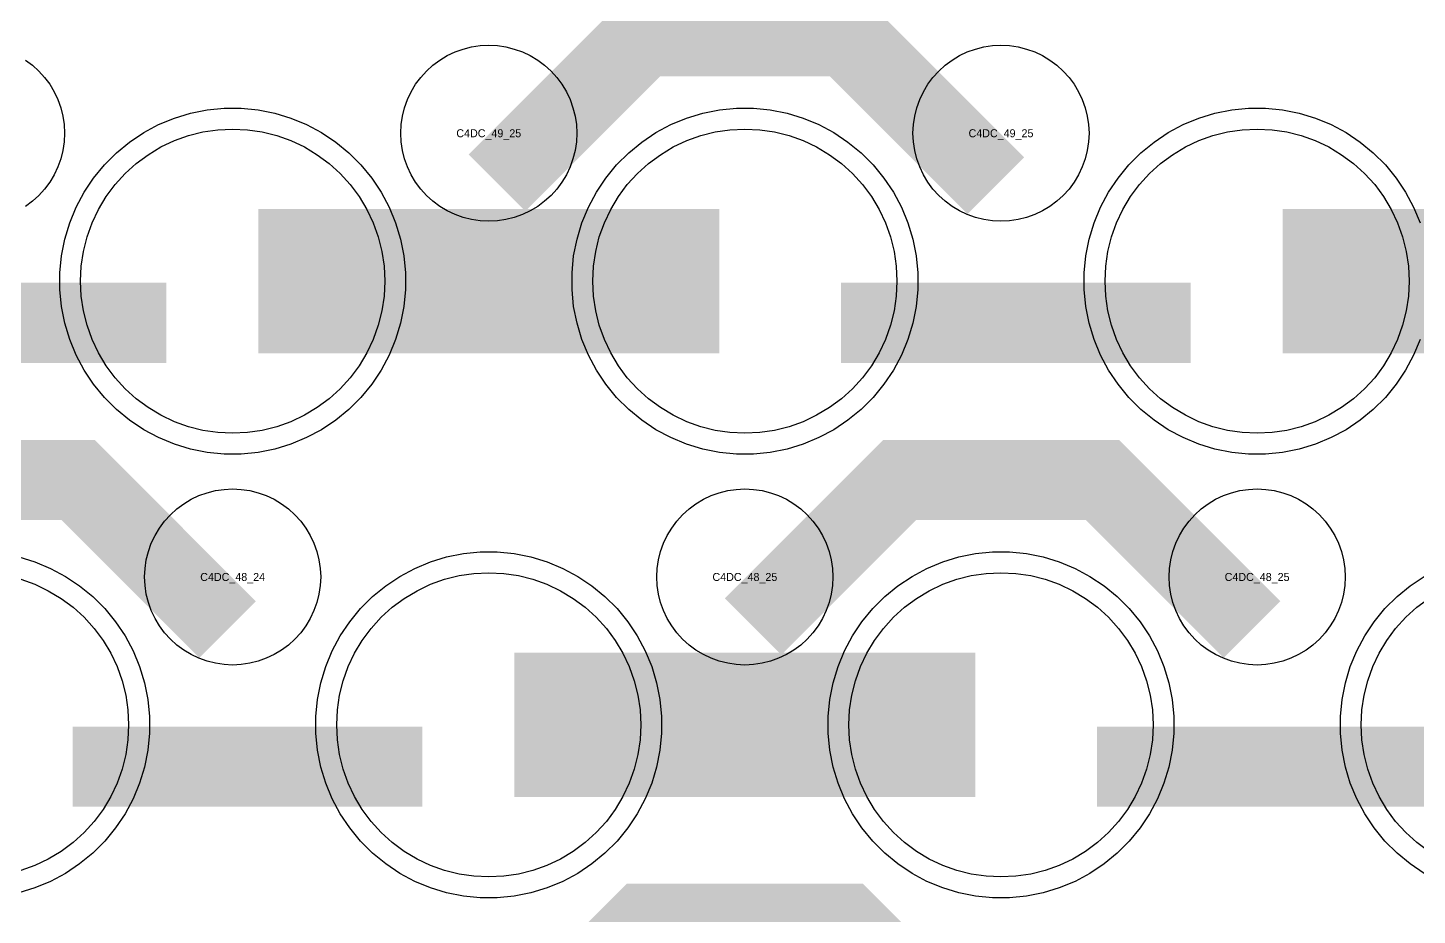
# Model space of a CAD drawing. Extents: x -11880 to 11880, y -14992 to 14992.
# Drawn here: x -4144 to -3710, y -8247.9 to -7970.8 of the extents above; entities that cross this region are included whole.
import ezdxf
from ezdxf.enums import TextEntityAlignment as Align

# ---------------------------------------------------------------- set-up
doc = ezdxf.new("R2010")
doc.units = 0
doc.header["$MEASUREMENT"] = 0
for name, color, linetype in [('GDS_775_DT_237', 138, 'CONTINUOUS'), ('RDL1_FS', 34, 'CONTINUOUS'), ('RDL_BS', 160, 'CONTINUOUS')]:
    doc.layers.add(name, color=color, linetype=linetype)

msp = doc.modelspace()

# ---------------------------------------------------------------- linework, layer by layer
at = {"layer": 'RDL1_FS'}
for points in [[(-4080, -8097.434), (-4084.657, -8097.205), (-4089.268, -8096.521), (-4093.791, -8095.389), (-4098.181, -8093.817), (-4102.395, -8091.825), (-4106.395, -8089.427), (-4110.14, -8086.649), (-4113.594, -8083.519), (-4116.724, -8080.065), (-4119.502, -8076.32), (-4121.9, -8072.32), (-4123.892, -8068.106), (-4125.464, -8063.716), (-4126.596, -8059.193), (-4127.28, -8054.582), (-4127.509, -8049.925), (-4127.28, -8045.268), (-4126.596, -8040.657), (-4125.464, -8036.134), (-4123.892, -8031.744), (-4121.9, -8027.53), (-4119.502, -8023.53), (-4116.724, -8019.785), (-4113.594, -8016.331), (-4110.14, -8013.201), (-4106.395, -8010.423), (-4102.395, -8008.025), (-4098.181, -8006.033), (-4093.791, -8004.461), (-4089.268, -8003.329), (-4084.657, -8002.645), (-4080, -8002.416), (-4075.343, -8002.645), (-4070.732, -8003.329), (-4066.209, -8004.461), (-4061.819, -8006.033), (-4057.605, -8008.025), (-4053.605, -8010.423), (-4049.86, -8013.201), (-4046.406, -8016.331), (-4043.276, -8019.785), (-4040.498, -8023.53), (-4038.1, -8027.53), (-4036.108, -8031.744), (-4034.536, -8036.134), (-4033.404, -8040.657), (-4032.72, -8045.268), (-4032.491, -8049.925), (-4032.72, -8054.582), (-4033.404, -8059.193), (-4034.536, -8063.716), (-4036.108, -8068.106), (-4038.1, -8072.32), (-4040.498, -8076.32), (-4043.276, -8080.065), (-4046.406, -8083.519), (-4049.86, -8086.649), (-4053.605, -8089.427), (-4057.605, -8091.825), (-4061.819, -8093.817), (-4066.209, -8095.389), (-4070.732, -8096.521), (-4075.343, -8097.205)], [(-3920, -8097.434), (-3924.657, -8097.205), (-3929.268, -8096.521), (-3933.791, -8095.389), (-3938.181, -8093.817), (-3942.395, -8091.825), (-3946.395, -8089.427), (-3950.14, -8086.649), (-3953.594, -8083.519), (-3956.724, -8080.065), (-3959.502, -8076.32), (-3961.9, -8072.32), (-3963.892, -8068.106), (-3965.464, -8063.716), (-3966.596, -8059.193), (-3967.28, -8054.582), (-3967.509, -8049.925), (-3967.28, -8045.268), (-3966.596, -8040.657), (-3965.464, -8036.134), (-3963.892, -8031.744), (-3961.9, -8027.53), (-3959.502, -8023.53), (-3956.724, -8019.785), (-3953.594, -8016.331), (-3950.14, -8013.201), (-3946.395, -8010.423), (-3942.395, -8008.025), (-3938.181, -8006.033), (-3933.791, -8004.461), (-3929.268, -8003.329), (-3924.657, -8002.645), (-3920, -8002.416), (-3915.343, -8002.645), (-3910.732, -8003.329), (-3906.209, -8004.461), (-3901.819, -8006.033), (-3897.605, -8008.025), (-3893.605, -8010.423), (-3889.86, -8013.201), (-3886.406, -8016.331), (-3883.276, -8019.785), (-3880.498, -8023.53), (-3878.1, -8027.53), (-3876.108, -8031.744), (-3874.536, -8036.134), (-3873.404, -8040.657), (-3872.72, -8045.268), (-3872.491, -8049.925), (-3872.72, -8054.582), (-3873.404, -8059.193), (-3874.536, -8063.716), (-3876.108, -8068.106), (-3878.1, -8072.32), (-3880.498, -8076.32), (-3883.276, -8080.065), (-3886.406, -8083.519), (-3889.86, -8086.649), (-3893.605, -8089.427), (-3897.605, -8091.825), (-3901.819, -8093.817), (-3906.209, -8095.389), (-3910.732, -8096.521), (-3915.343, -8097.205)], [(-3760, -8097.434), (-3764.657, -8097.205), (-3769.268, -8096.521), (-3773.791, -8095.389), (-3778.181, -8093.817), (-3782.395, -8091.825), (-3786.395, -8089.427), (-3790.14, -8086.649), (-3793.594, -8083.519), (-3796.724, -8080.065), (-3799.502, -8076.32), (-3801.9, -8072.32), (-3803.892, -8068.106), (-3805.464, -8063.716), (-3806.596, -8059.193), (-3807.28, -8054.582), (-3807.509, -8049.925), (-3807.28, -8045.268), (-3806.596, -8040.657), (-3805.464, -8036.134), (-3803.892, -8031.744), (-3801.9, -8027.53), (-3799.502, -8023.53), (-3796.724, -8019.785), (-3793.594, -8016.331), (-3790.14, -8013.201), (-3786.395, -8010.423), (-3782.395, -8008.025), (-3778.181, -8006.033), (-3773.791, -8004.461), (-3769.268, -8003.329), (-3764.657, -8002.645), (-3760, -8002.416), (-3755.343, -8002.645), (-3750.732, -8003.329), (-3746.209, -8004.461), (-3741.819, -8006.033), (-3737.605, -8008.025), (-3733.605, -8010.423), (-3729.86, -8013.201), (-3726.406, -8016.331), (-3723.276, -8019.785), (-3720.498, -8023.53), (-3718.1, -8027.53), (-3716.108, -8031.744), (-3714.536, -8036.134), (-3713.404, -8040.657), (-3712.72, -8045.268), (-3712.491, -8049.925), (-3712.72, -8054.582), (-3713.404, -8059.193), (-3714.536, -8063.716), (-3716.108, -8068.106), (-3718.1, -8072.32), (-3720.498, -8076.32), (-3723.276, -8080.065), (-3726.406, -8083.519), (-3729.86, -8086.649), (-3733.605, -8089.427), (-3737.605, -8091.825), (-3741.819, -8093.817), (-3746.209, -8095.389), (-3750.732, -8096.521), (-3755.343, -8097.205)]]:
    msp.add_lwpolyline(points, close=True, dxfattribs=at)
for points in [[(-4071.998, -8049.925, 45, 45, 0), (-3999.998, -8049.925, 45, 45, 0)], [(-3999.998, -8049.925, 45, 45, 0), (-3927.998, -8049.925, 45, 45, 0)], [(-3751.998, -8049.925, 45, 45, 0), (-3679.998, -8049.925, 45, 45, 0)]]:
    msp.add_lwpolyline(points, format="xyseb", dxfattribs=at)
at = {"layer": 'RDL1_FS', "color": 240, "true_color": 0xed1f24}
for points in [[(-4000, -8235.999), (-4004.657, -8235.77), (-4009.268, -8235.086), (-4013.791, -8233.954), (-4018.181, -8232.382), (-4022.395, -8230.39), (-4026.395, -8227.992), (-4030.14, -8225.214), (-4033.594, -8222.084), (-4036.724, -8218.63), (-4039.502, -8214.885), (-4041.9, -8210.885), (-4043.892, -8206.671), (-4045.464, -8202.281), (-4046.596, -8197.758), (-4047.28, -8193.147), (-4047.509, -8188.49), (-4047.28, -8183.833), (-4046.596, -8179.222), (-4045.464, -8174.699), (-4043.892, -8170.309), (-4041.9, -8166.095), (-4039.502, -8162.095), (-4036.724, -8158.35), (-4033.594, -8154.896), (-4030.14, -8151.766), (-4026.395, -8148.988), (-4022.395, -8146.59), (-4018.181, -8144.598), (-4013.791, -8143.026), (-4009.268, -8141.894), (-4004.657, -8141.21), (-4000, -8140.981), (-3995.343, -8141.21), (-3990.732, -8141.894), (-3986.209, -8143.026), (-3981.819, -8144.598), (-3977.605, -8146.59), (-3973.605, -8148.988), (-3969.86, -8151.766), (-3966.406, -8154.896), (-3963.276, -8158.35), (-3960.498, -8162.095), (-3958.1, -8166.095), (-3956.108, -8170.309), (-3954.536, -8174.699), (-3953.404, -8179.222), (-3952.72, -8183.833), (-3952.491, -8188.49), (-3952.72, -8193.147), (-3953.404, -8197.758), (-3954.536, -8202.281), (-3956.108, -8206.671), (-3958.1, -8210.885), (-3960.498, -8214.885), (-3963.276, -8218.63), (-3966.406, -8222.084), (-3969.86, -8225.214), (-3973.605, -8227.992), (-3977.605, -8230.39), (-3981.819, -8232.382), (-3986.209, -8233.954), (-3990.732, -8235.086), (-3995.343, -8235.77)], [(-3840, -8235.999), (-3844.657, -8235.77), (-3849.268, -8235.086), (-3853.791, -8233.954), (-3858.181, -8232.382), (-3862.395, -8230.39), (-3866.395, -8227.992), (-3870.14, -8225.214), (-3873.594, -8222.084), (-3876.724, -8218.63), (-3879.502, -8214.885), (-3881.9, -8210.885), (-3883.892, -8206.671), (-3885.464, -8202.281), (-3886.596, -8197.758), (-3887.28, -8193.147), (-3887.509, -8188.49), (-3887.28, -8183.833), (-3886.596, -8179.222), (-3885.464, -8174.699), (-3883.892, -8170.309), (-3881.9, -8166.095), (-3879.502, -8162.095), (-3876.724, -8158.35), (-3873.594, -8154.896), (-3870.14, -8151.766), (-3866.395, -8148.988), (-3862.395, -8146.59), (-3858.181, -8144.598), (-3853.791, -8143.026), (-3849.268, -8141.894), (-3844.657, -8141.21), (-3840, -8140.981), (-3835.343, -8141.21), (-3830.732, -8141.894), (-3826.209, -8143.026), (-3821.819, -8144.598), (-3817.605, -8146.59), (-3813.605, -8148.988), (-3809.86, -8151.766), (-3806.406, -8154.896), (-3803.276, -8158.35), (-3800.498, -8162.095), (-3798.1, -8166.095), (-3796.108, -8170.309), (-3794.536, -8174.699), (-3793.404, -8179.222), (-3792.72, -8183.833), (-3792.491, -8188.49), (-3792.72, -8193.147), (-3793.404, -8197.758), (-3794.536, -8202.281), (-3796.108, -8206.671), (-3798.1, -8210.885), (-3800.498, -8214.885), (-3803.276, -8218.63), (-3806.406, -8222.084), (-3809.86, -8225.214), (-3813.605, -8227.992), (-3817.605, -8230.39), (-3821.819, -8232.382), (-3826.209, -8233.954), (-3830.732, -8235.086), (-3835.343, -8235.77)]]:
    msp.add_lwpolyline(points, close=True, dxfattribs=at)
for points in [[(-4146.209, -8143.026), (-4141.819, -8144.598), (-4137.605, -8146.59), (-4133.605, -8148.988), (-4129.86, -8151.766), (-4126.406, -8154.896), (-4123.276, -8158.35), (-4120.498, -8162.095), (-4118.1, -8166.095), (-4116.108, -8170.309), (-4114.536, -8174.699), (-4113.404, -8179.222), (-4112.72, -8183.833), (-4112.491, -8188.49), (-4112.72, -8193.147), (-4113.404, -8197.758), (-4114.536, -8202.281), (-4116.108, -8206.671), (-4118.1, -8210.885), (-4120.498, -8214.885), (-4123.276, -8218.63), (-4126.406, -8222.084), (-4129.86, -8225.214), (-4133.605, -8227.992), (-4137.605, -8230.39), (-4141.819, -8232.382), (-4146.209, -8233.954)], [(-3706.395, -8227.992), (-3710.14, -8225.214), (-3713.594, -8222.084), (-3716.724, -8218.63), (-3719.502, -8214.885), (-3721.9, -8210.885), (-3723.892, -8206.671), (-3725.464, -8202.281), (-3726.596, -8197.758), (-3727.28, -8193.147), (-3727.509, -8188.49), (-3727.28, -8183.833), (-3726.596, -8179.222), (-3725.464, -8174.699), (-3723.892, -8170.309), (-3721.9, -8166.095), (-3719.502, -8162.095), (-3716.724, -8158.35), (-3713.594, -8154.896), (-3710.14, -8151.766), (-3706.395, -8148.988)]]:
    msp.add_lwpolyline(points, dxfattribs=at)
for points in [[(-3991.998, -8188.49, 45, 45, 0), (-3919.998, -8188.49, 45, 45, 0)], [(-3919.998, -8188.49, 45, 45, 0), (-3847.998, -8188.49, 45, 45, 0)]]:
    msp.add_lwpolyline(points, format="xyseb", dxfattribs=at)
at = {"layer": 'RDL_BS'}
for points in [[(-3997.438, -8019.239, 25, 25, 0), (-3951.623, -7973.424, 25, 25, 0), (-3918.07, -7973.424, 25, 25, 0)], [(-3841.599, -8020.138, 25, 25, 0), (-3888.313, -7973.424, 25, 25, 0), (-3918.071, -7973.424, 25, 25, 0)], [(-4209.984, -8062.938, 25, 25, 0), (-4100.719, -8062.938, 25, 25, 0)], [(-3889.984, -8062.938, 25, 25, 0), (-3780.719, -8062.938, 25, 25, 0)], [(-4081.599, -8158.703, 25, 25, 0), (-4128.313, -8111.989, 25, 25, 0), (-4158.071, -8111.989, 25, 25, 0)], [(-3917.438, -8157.804, 25, 25, 0), (-3871.623, -8111.989, 25, 25, 0), (-3838.07, -8111.989, 25, 25, 0)], [(-3761.599, -8158.703, 25, 25, 0), (-3808.313, -8111.989, 25, 25, 0), (-3838.071, -8111.989, 25, 25, 0)], [(-3997.438, -8296.369, 25, 25, 0), (-3951.623, -8250.554, 25, 25, 0), (-3918.07, -8250.554, 25, 25, 0)], [(-3841.599, -8297.268, 25, 25, 0), (-3888.313, -8250.554, 25, 25, 0), (-3918.071, -8250.554, 25, 25, 0)]]:
    msp.add_lwpolyline(points, format="xyseb", dxfattribs=at)
for points in [[(-4000, -8031.231), (-4002.693, -8031.099), (-4005.365, -8030.703), (-4007.984, -8030.046), (-4010.519, -8029.139), (-4012.956, -8027.987), (-4015.28, -8026.594), (-4017.443, -8024.991), (-4019.442, -8023.179), (-4021.254, -8021.18), (-4022.857, -8019.017), (-4024.25, -8016.693), (-4025.402, -8014.256), (-4026.309, -8011.721), (-4026.966, -8009.102), (-4027.362, -8006.43), (-4027.494, -8003.737), (-4027.362, -8001.044), (-4026.966, -7998.372), (-4026.309, -7995.753), (-4025.402, -7993.218), (-4024.25, -7990.781), (-4022.857, -7988.457), (-4021.254, -7986.294), (-4019.442, -7984.295), (-4017.443, -7982.483), (-4015.28, -7980.88), (-4012.956, -7979.487), (-4010.519, -7978.335), (-4007.984, -7977.428), (-4005.365, -7976.771), (-4002.693, -7976.375), (-4000, -7976.243), (-3997.307, -7976.375), (-3994.635, -7976.771), (-3992.016, -7977.428), (-3989.481, -7978.335), (-3987.044, -7979.487), (-3984.72, -7980.88), (-3982.557, -7982.483), (-3980.558, -7984.295), (-3978.746, -7986.294), (-3977.143, -7988.457), (-3975.75, -7990.781), (-3974.598, -7993.218), (-3973.691, -7995.753), (-3973.034, -7998.372), (-3972.638, -8001.044), (-3972.506, -8003.737), (-3972.638, -8006.43), (-3973.034, -8009.102), (-3973.691, -8011.721), (-3974.598, -8014.256), (-3975.75, -8016.693), (-3977.143, -8019.017), (-3978.746, -8021.18), (-3980.558, -8023.179), (-3982.557, -8024.991), (-3984.72, -8026.594), (-3987.044, -8027.987), (-3989.481, -8029.139), (-3992.016, -8030.046), (-3994.635, -8030.703), (-3997.307, -8031.099)], [(-3840, -8031.231), (-3842.693, -8031.099), (-3845.365, -8030.703), (-3847.984, -8030.046), (-3850.519, -8029.139), (-3852.956, -8027.987), (-3855.28, -8026.594), (-3857.443, -8024.991), (-3859.442, -8023.179), (-3861.254, -8021.18), (-3862.857, -8019.017), (-3864.25, -8016.693), (-3865.402, -8014.256), (-3866.309, -8011.721), (-3866.966, -8009.102), (-3867.362, -8006.43), (-3867.494, -8003.737), (-3867.362, -8001.044), (-3866.966, -7998.372), (-3866.309, -7995.753), (-3865.402, -7993.218), (-3864.25, -7990.781), (-3862.857, -7988.457), (-3861.254, -7986.294), (-3859.442, -7984.295), (-3857.443, -7982.483), (-3855.28, -7980.88), (-3852.956, -7979.487), (-3850.519, -7978.335), (-3847.984, -7977.428), (-3845.365, -7976.771), (-3842.693, -7976.375), (-3840, -7976.243), (-3837.307, -7976.375), (-3834.635, -7976.771), (-3832.016, -7977.428), (-3829.481, -7978.335), (-3827.044, -7979.487), (-3824.72, -7980.88), (-3822.557, -7982.483), (-3820.558, -7984.295), (-3818.746, -7986.294), (-3817.143, -7988.457), (-3815.75, -7990.781), (-3814.598, -7993.218), (-3813.691, -7995.753), (-3813.034, -7998.372), (-3812.638, -8001.044), (-3812.506, -8003.737), (-3812.638, -8006.43), (-3813.034, -8009.102), (-3813.691, -8011.721), (-3814.598, -8014.256), (-3815.75, -8016.693), (-3817.143, -8019.017), (-3818.746, -8021.18), (-3820.558, -8023.179), (-3822.557, -8024.991), (-3824.72, -8026.594), (-3827.044, -8027.987), (-3829.481, -8029.139), (-3832.016, -8030.046), (-3834.635, -8030.703), (-3837.307, -8031.099)], [(-4082.644, -8103.925), (-4087.938, -8103.408), (-4093.165, -8102.362), (-4098.205, -8100.831), (-4103.115, -8098.8), (-4107.777, -8096.308), (-4112.191, -8093.361), (-4116.292, -8089.999), (-4120.074, -8086.217), (-4123.436, -8082.116), (-4126.383, -8077.702), (-4128.875, -8073.04), (-4130.906, -8068.13), (-4132.437, -8063.09), (-4133.483, -8057.863), (-4134, -8052.569), (-4134, -8047.281), (-4133.483, -8041.987), (-4132.437, -8036.76), (-4130.906, -8031.72), (-4128.875, -8026.81), (-4126.383, -8022.148), (-4123.436, -8017.734), (-4120.074, -8013.633), (-4116.292, -8009.851), (-4112.191, -8006.489), (-4107.777, -8003.542), (-4103.115, -8001.05), (-4098.205, -7999.019), (-4093.165, -7997.488), (-4087.938, -7996.442), (-4082.644, -7995.925), (-4077.356, -7995.925), (-4072.062, -7996.442), (-4066.835, -7997.488), (-4061.795, -7999.019), (-4056.885, -8001.05), (-4052.223, -8003.542), (-4047.809, -8006.489), (-4043.708, -8009.851), (-4039.926, -8013.633), (-4036.564, -8017.734), (-4033.617, -8022.148), (-4031.125, -8026.81), (-4029.094, -8031.72), (-4027.563, -8036.76), (-4026.517, -8041.987), (-4026, -8047.281), (-4026, -8052.569), (-4026.517, -8057.863), (-4027.563, -8063.09), (-4029.094, -8068.13), (-4031.125, -8073.04), (-4033.617, -8077.702), (-4036.564, -8082.116), (-4039.926, -8086.217), (-4043.708, -8089.999), (-4047.809, -8093.361), (-4052.223, -8096.308), (-4056.885, -8098.8), (-4061.795, -8100.831), (-4066.835, -8102.362), (-4072.062, -8103.408), (-4077.356, -8103.925)], [(-3922.644, -8103.925), (-3927.938, -8103.408), (-3933.165, -8102.362), (-3938.205, -8100.831), (-3943.115, -8098.8), (-3947.777, -8096.308), (-3952.191, -8093.361), (-3956.292, -8089.999), (-3960.074, -8086.217), (-3963.436, -8082.116), (-3966.383, -8077.702), (-3968.875, -8073.04), (-3970.906, -8068.13), (-3972.437, -8063.09), (-3973.483, -8057.863), (-3974, -8052.569), (-3974, -8047.281), (-3973.483, -8041.987), (-3972.437, -8036.76), (-3970.906, -8031.72), (-3968.875, -8026.81), (-3966.383, -8022.148), (-3963.436, -8017.734), (-3960.074, -8013.633), (-3956.292, -8009.851), (-3952.191, -8006.489), (-3947.777, -8003.542), (-3943.115, -8001.05), (-3938.205, -7999.019), (-3933.165, -7997.488), (-3927.938, -7996.442), (-3922.644, -7995.925), (-3917.356, -7995.925), (-3912.062, -7996.442), (-3906.835, -7997.488), (-3901.795, -7999.019), (-3896.885, -8001.05), (-3892.223, -8003.542), (-3887.809, -8006.489), (-3883.708, -8009.851), (-3879.926, -8013.633), (-3876.564, -8017.734), (-3873.617, -8022.148), (-3871.125, -8026.81), (-3869.094, -8031.72), (-3867.563, -8036.76), (-3866.517, -8041.987), (-3866, -8047.281), (-3866, -8052.569), (-3866.517, -8057.863), (-3867.563, -8063.09), (-3869.094, -8068.13), (-3871.125, -8073.04), (-3873.617, -8077.702), (-3876.564, -8082.116), (-3879.926, -8086.217), (-3883.708, -8089.999), (-3887.809, -8093.361), (-3892.223, -8096.308), (-3896.885, -8098.8), (-3901.795, -8100.831), (-3906.835, -8102.362), (-3912.062, -8103.408), (-3917.356, -8103.925)], [(-4080, -8169.796), (-4082.693, -8169.664), (-4085.365, -8169.268), (-4087.984, -8168.611), (-4090.519, -8167.704), (-4092.956, -8166.552), (-4095.28, -8165.159), (-4097.443, -8163.556), (-4099.442, -8161.744), (-4101.254, -8159.745), (-4102.857, -8157.582), (-4104.25, -8155.258), (-4105.402, -8152.821), (-4106.309, -8150.286), (-4106.966, -8147.667), (-4107.362, -8144.995), (-4107.494, -8142.302), (-4107.362, -8139.609), (-4106.966, -8136.937), (-4106.309, -8134.318), (-4105.402, -8131.783), (-4104.25, -8129.346), (-4102.857, -8127.022), (-4101.254, -8124.859), (-4099.442, -8122.86), (-4097.443, -8121.048), (-4095.28, -8119.445), (-4092.956, -8118.052), (-4090.519, -8116.9), (-4087.984, -8115.993), (-4085.365, -8115.336), (-4082.693, -8114.94), (-4080, -8114.808), (-4077.307, -8114.94), (-4074.635, -8115.336), (-4072.016, -8115.993), (-4069.481, -8116.9), (-4067.044, -8118.052), (-4064.72, -8119.445), (-4062.557, -8121.048), (-4060.558, -8122.86), (-4058.746, -8124.859), (-4057.143, -8127.022), (-4055.75, -8129.346), (-4054.598, -8131.783), (-4053.691, -8134.318), (-4053.034, -8136.937), (-4052.638, -8139.609), (-4052.506, -8142.302), (-4052.638, -8144.995), (-4053.034, -8147.667), (-4053.691, -8150.286), (-4054.598, -8152.821), (-4055.75, -8155.258), (-4057.143, -8157.582), (-4058.746, -8159.745), (-4060.558, -8161.744), (-4062.557, -8163.556), (-4064.72, -8165.159), (-4067.044, -8166.552), (-4069.481, -8167.704), (-4072.016, -8168.611), (-4074.635, -8169.268), (-4077.307, -8169.664)], [(-3920, -8169.796), (-3922.693, -8169.664), (-3925.365, -8169.268), (-3927.984, -8168.611), (-3930.519, -8167.704), (-3932.956, -8166.552), (-3935.28, -8165.159), (-3937.443, -8163.556), (-3939.442, -8161.744), (-3941.254, -8159.745), (-3942.857, -8157.582), (-3944.25, -8155.258), (-3945.402, -8152.821), (-3946.309, -8150.286), (-3946.966, -8147.667), (-3947.362, -8144.995), (-3947.494, -8142.302), (-3947.362, -8139.609), (-3946.966, -8136.937), (-3946.309, -8134.318), (-3945.402, -8131.783), (-3944.25, -8129.346), (-3942.857, -8127.022), (-3941.254, -8124.859), (-3939.442, -8122.86), (-3937.443, -8121.048), (-3935.28, -8119.445), (-3932.956, -8118.052), (-3930.519, -8116.9), (-3927.984, -8115.993), (-3925.365, -8115.336), (-3922.693, -8114.94), (-3920, -8114.808), (-3917.307, -8114.94), (-3914.635, -8115.336), (-3912.016, -8115.993), (-3909.481, -8116.9), (-3907.044, -8118.052), (-3904.72, -8119.445), (-3902.557, -8121.048), (-3900.558, -8122.86), (-3898.746, -8124.859), (-3897.143, -8127.022), (-3895.75, -8129.346), (-3894.598, -8131.783), (-3893.691, -8134.318), (-3893.034, -8136.937), (-3892.638, -8139.609), (-3892.506, -8142.302), (-3892.638, -8144.995), (-3893.034, -8147.667), (-3893.691, -8150.286), (-3894.598, -8152.821), (-3895.75, -8155.258), (-3897.143, -8157.582), (-3898.746, -8159.745), (-3900.558, -8161.744), (-3902.557, -8163.556), (-3904.72, -8165.159), (-3907.044, -8166.552), (-3909.481, -8167.704), (-3912.016, -8168.611), (-3914.635, -8169.268), (-3917.307, -8169.664)], [(-3760, -8169.796), (-3762.693, -8169.664), (-3765.365, -8169.268), (-3767.984, -8168.611), (-3770.519, -8167.704), (-3772.956, -8166.552), (-3775.28, -8165.159), (-3777.443, -8163.556), (-3779.442, -8161.744), (-3781.254, -8159.745), (-3782.857, -8157.582), (-3784.25, -8155.258), (-3785.402, -8152.821), (-3786.309, -8150.286), (-3786.966, -8147.667), (-3787.362, -8144.995), (-3787.494, -8142.302), (-3787.362, -8139.609), (-3786.966, -8136.937), (-3786.309, -8134.318), (-3785.402, -8131.783), (-3784.25, -8129.346), (-3782.857, -8127.022), (-3781.254, -8124.859), (-3779.442, -8122.86), (-3777.443, -8121.048), (-3775.28, -8119.445), (-3772.956, -8118.052), (-3770.519, -8116.9), (-3767.984, -8115.993), (-3765.365, -8115.336), (-3762.693, -8114.94), (-3760, -8114.808), (-3757.307, -8114.94), (-3754.635, -8115.336), (-3752.016, -8115.993), (-3749.481, -8116.9), (-3747.044, -8118.052), (-3744.72, -8119.445), (-3742.557, -8121.048), (-3740.558, -8122.86), (-3738.746, -8124.859), (-3737.143, -8127.022), (-3735.75, -8129.346), (-3734.598, -8131.783), (-3733.691, -8134.318), (-3733.034, -8136.937), (-3732.638, -8139.609), (-3732.506, -8142.302), (-3732.638, -8144.995), (-3733.034, -8147.667), (-3733.691, -8150.286), (-3734.598, -8152.821), (-3735.75, -8155.258), (-3737.143, -8157.582), (-3738.746, -8159.745), (-3740.558, -8161.744), (-3742.557, -8163.556), (-3744.72, -8165.159), (-3747.044, -8166.552), (-3749.481, -8167.704), (-3752.016, -8168.611), (-3754.635, -8169.268), (-3757.307, -8169.664)]]:
    msp.add_lwpolyline(points, close=True, dxfattribs=at)
for points in [[(-4144.72, -7980.88), (-4142.557, -7982.483), (-4140.558, -7984.295), (-4138.746, -7986.294), (-4137.143, -7988.457), (-4135.75, -7990.781), (-4134.598, -7993.218), (-4133.691, -7995.753), (-4133.034, -7998.372), (-4132.638, -8001.044), (-4132.506, -8003.737), (-4132.638, -8006.43), (-4133.034, -8009.102), (-4133.691, -8011.721), (-4134.598, -8014.256), (-4135.75, -8016.693), (-4137.143, -8019.017), (-4138.746, -8021.18), (-4140.558, -8023.179), (-4142.557, -8024.991), (-4144.72, -8026.594)], [(-3709.094, -8068.13), (-3711.125, -8073.04), (-3713.617, -8077.702), (-3716.564, -8082.116), (-3719.926, -8086.217), (-3723.708, -8089.999), (-3727.809, -8093.361), (-3732.223, -8096.308), (-3736.885, -8098.8), (-3741.795, -8100.831), (-3746.835, -8102.362), (-3752.062, -8103.408), (-3757.356, -8103.925), (-3762.644, -8103.925), (-3767.938, -8103.408), (-3773.165, -8102.362), (-3778.205, -8100.831), (-3783.115, -8098.8), (-3787.777, -8096.308), (-3792.191, -8093.361), (-3796.292, -8089.999), (-3800.074, -8086.217), (-3803.436, -8082.116), (-3806.383, -8077.702), (-3808.875, -8073.04), (-3810.906, -8068.13), (-3812.437, -8063.09), (-3813.483, -8057.863), (-3814, -8052.569), (-3814, -8047.281), (-3813.483, -8041.987), (-3812.437, -8036.76), (-3810.906, -8031.72), (-3808.875, -8026.81), (-3806.383, -8022.148), (-3803.436, -8017.734), (-3800.074, -8013.633), (-3796.292, -8009.851), (-3792.191, -8006.489), (-3787.777, -8003.542), (-3783.115, -8001.05), (-3778.205, -7999.019), (-3773.165, -7997.488), (-3767.938, -7996.442), (-3762.644, -7995.925), (-3757.356, -7995.925), (-3752.062, -7996.442), (-3746.835, -7997.488), (-3741.795, -7999.019), (-3736.885, -8001.05), (-3732.223, -8003.542), (-3727.809, -8006.489), (-3723.708, -8009.851), (-3719.926, -8013.633), (-3716.564, -8017.734), (-3713.617, -8022.148), (-3711.125, -8026.81), (-3709.094, -8031.72)]]:
    msp.add_lwpolyline(points, dxfattribs=at)
at = {"layer": 'RDL_BS', "color": 240, "true_color": 0xed1f24}
for points in [[(-4146.835, -8136.053), (-4141.795, -8137.584), (-4136.885, -8139.615), (-4132.223, -8142.107), (-4127.809, -8145.054), (-4123.708, -8148.416), (-4119.926, -8152.198), (-4116.564, -8156.299), (-4113.617, -8160.713), (-4111.125, -8165.375), (-4109.094, -8170.285), (-4107.563, -8175.325), (-4106.517, -8180.552), (-4106, -8185.846), (-4106, -8191.134), (-4106.517, -8196.428), (-4107.563, -8201.655), (-4109.094, -8206.695), (-4111.125, -8211.605), (-4113.617, -8216.267), (-4116.564, -8220.681), (-4119.926, -8224.782), (-4123.708, -8228.564), (-4127.809, -8231.926), (-4132.223, -8234.873), (-4136.885, -8237.365), (-4141.795, -8239.396), (-4146.835, -8240.927)], [(-3707.777, -8234.873), (-3712.191, -8231.926), (-3716.292, -8228.564), (-3720.074, -8224.782), (-3723.436, -8220.681), (-3726.383, -8216.267), (-3728.875, -8211.605), (-3730.906, -8206.695), (-3732.437, -8201.655), (-3733.483, -8196.428), (-3734, -8191.134), (-3734, -8185.846), (-3733.483, -8180.552), (-3732.437, -8175.325), (-3730.906, -8170.285), (-3728.875, -8165.375), (-3726.383, -8160.713), (-3723.436, -8156.299), (-3720.074, -8152.198), (-3716.292, -8148.416), (-3712.191, -8145.054), (-3707.777, -8142.107)]]:
    msp.add_lwpolyline(points, dxfattribs=at)
for points in [[(-4002.644, -8242.49), (-4007.938, -8241.973), (-4013.165, -8240.927), (-4018.205, -8239.396), (-4023.115, -8237.365), (-4027.777, -8234.873), (-4032.191, -8231.926), (-4036.292, -8228.564), (-4040.074, -8224.782), (-4043.436, -8220.681), (-4046.383, -8216.267), (-4048.875, -8211.605), (-4050.906, -8206.695), (-4052.437, -8201.655), (-4053.483, -8196.428), (-4054, -8191.134), (-4054, -8185.846), (-4053.483, -8180.552), (-4052.437, -8175.325), (-4050.906, -8170.285), (-4048.875, -8165.375), (-4046.383, -8160.713), (-4043.436, -8156.299), (-4040.074, -8152.198), (-4036.292, -8148.416), (-4032.191, -8145.054), (-4027.777, -8142.107), (-4023.115, -8139.615), (-4018.205, -8137.584), (-4013.165, -8136.053), (-4007.938, -8135.007), (-4002.644, -8134.49), (-3997.356, -8134.49), (-3992.062, -8135.007), (-3986.835, -8136.053), (-3981.795, -8137.584), (-3976.885, -8139.615), (-3972.223, -8142.107), (-3967.809, -8145.054), (-3963.708, -8148.416), (-3959.926, -8152.198), (-3956.564, -8156.299), (-3953.617, -8160.713), (-3951.125, -8165.375), (-3949.094, -8170.285), (-3947.563, -8175.325), (-3946.517, -8180.552), (-3946, -8185.846), (-3946, -8191.134), (-3946.517, -8196.428), (-3947.563, -8201.655), (-3949.094, -8206.695), (-3951.125, -8211.605), (-3953.617, -8216.267), (-3956.564, -8220.681), (-3959.926, -8224.782), (-3963.708, -8228.564), (-3967.809, -8231.926), (-3972.223, -8234.873), (-3976.885, -8237.365), (-3981.795, -8239.396), (-3986.835, -8240.927), (-3992.062, -8241.973), (-3997.356, -8242.49)], [(-3842.644, -8242.49), (-3847.938, -8241.973), (-3853.165, -8240.927), (-3858.205, -8239.396), (-3863.115, -8237.365), (-3867.777, -8234.873), (-3872.191, -8231.926), (-3876.292, -8228.564), (-3880.074, -8224.782), (-3883.436, -8220.681), (-3886.383, -8216.267), (-3888.875, -8211.605), (-3890.906, -8206.695), (-3892.437, -8201.655), (-3893.483, -8196.428), (-3894, -8191.134), (-3894, -8185.846), (-3893.483, -8180.552), (-3892.437, -8175.325), (-3890.906, -8170.285), (-3888.875, -8165.375), (-3886.383, -8160.713), (-3883.436, -8156.299), (-3880.074, -8152.198), (-3876.292, -8148.416), (-3872.191, -8145.054), (-3867.777, -8142.107), (-3863.115, -8139.615), (-3858.205, -8137.584), (-3853.165, -8136.053), (-3847.938, -8135.007), (-3842.644, -8134.49), (-3837.356, -8134.49), (-3832.062, -8135.007), (-3826.835, -8136.053), (-3821.795, -8137.584), (-3816.885, -8139.615), (-3812.223, -8142.107), (-3807.809, -8145.054), (-3803.708, -8148.416), (-3799.926, -8152.198), (-3796.564, -8156.299), (-3793.617, -8160.713), (-3791.125, -8165.375), (-3789.094, -8170.285), (-3787.563, -8175.325), (-3786.517, -8180.552), (-3786, -8185.846), (-3786, -8191.134), (-3786.517, -8196.428), (-3787.563, -8201.655), (-3789.094, -8206.695), (-3791.125, -8211.605), (-3793.617, -8216.267), (-3796.564, -8220.681), (-3799.926, -8224.782), (-3803.708, -8228.564), (-3807.809, -8231.926), (-3812.223, -8234.873), (-3816.885, -8237.365), (-3821.795, -8239.396), (-3826.835, -8240.927), (-3832.062, -8241.973), (-3837.356, -8242.49)]]:
    msp.add_lwpolyline(points, close=True, dxfattribs=at)
for points in [[(-4129.984, -8201.503, 25, 25, 0), (-4020.719, -8201.503, 25, 25, 0)], [(-3809.984, -8201.503, 25, 25, 0), (-3700.719, -8201.503, 25, 25, 0)]]:
    msp.add_lwpolyline(points, format="xyseb", dxfattribs=at)

# ---------------------------------------------------------------- texts
at = {"layer": 'GDS_775_DT_237'}
for s, p in [('C4DC_49_25', (-4000, -8003.737)), ('C4DC_49_25', (-4000, -8003.737)), ('C4DC_49_25', (-3840, -8003.737)), ('C4DC_49_25', (-3840, -8003.737)), ('C4DC_48_24', (-4080, -8142.302)), ('C4DC_48_24', (-4080, -8142.302)), ('C4DC_48_25', (-3920, -8142.302)), ('C4DC_48_25', (-3920, -8142.302)), ('C4DC_48_25', (-3760, -8142.302)), ('C4DC_48_25', (-3760, -8142.302))]:
    msp.add_text(s, height=2.5, dxfattribs=at).set_placement(p, align=Align.MIDDLE_CENTER)

doc.saveas('drawing.dxf')
